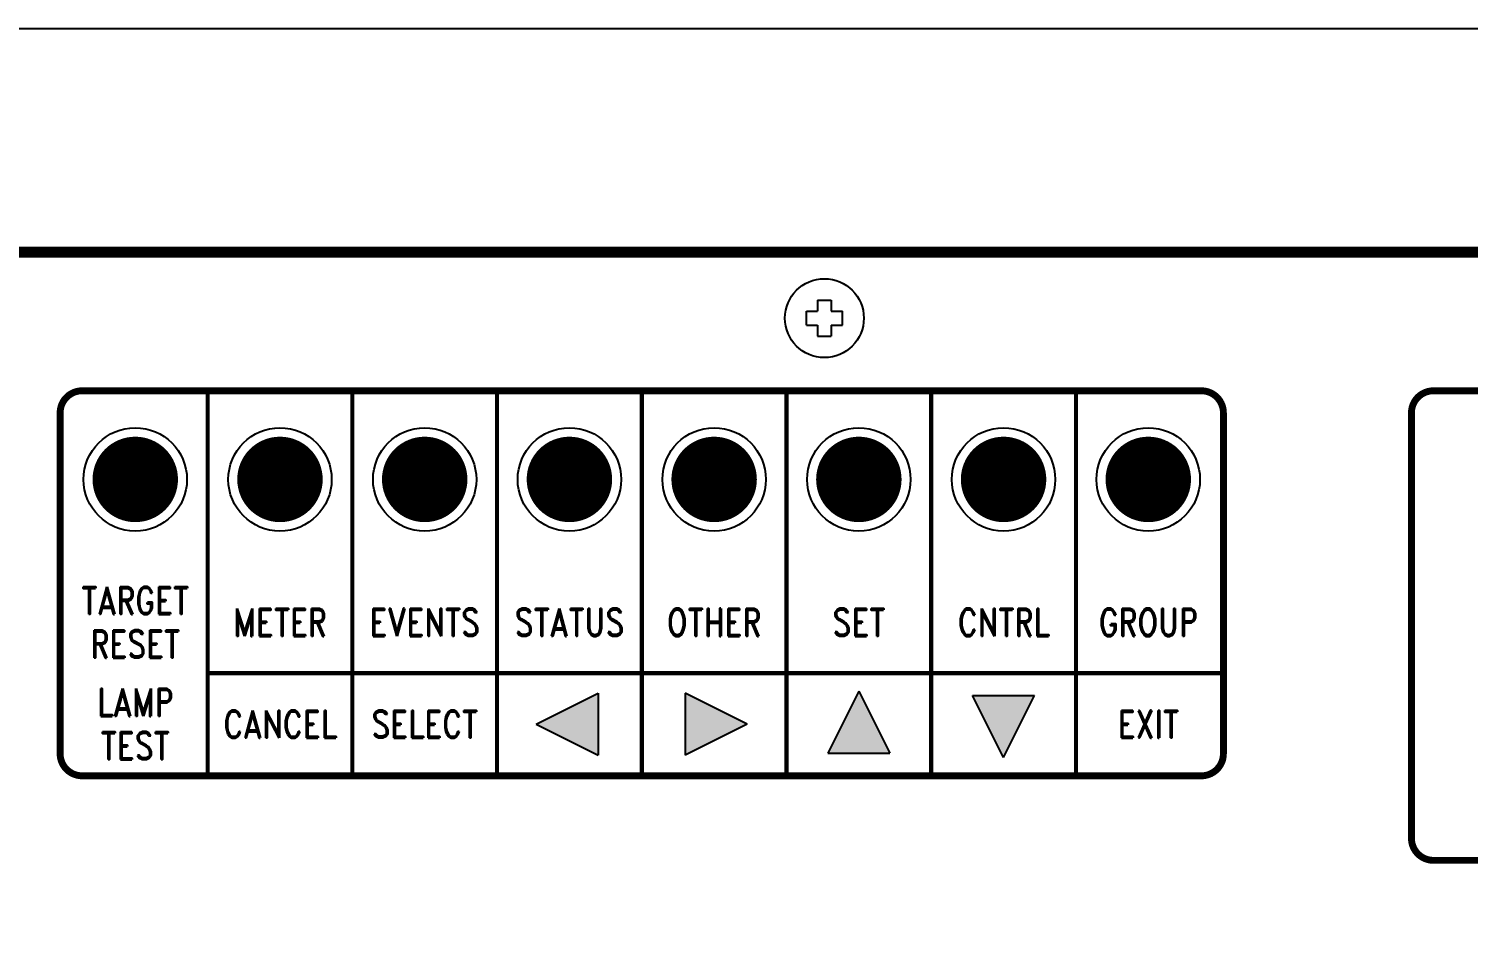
# Model space of a CAD drawing. Extents: x 1.8 to 21.6, y 5.1 to 12.1.
# Drawn here: x 8.81 to 14.03, y 8.8 to 12.13 of the extents above; entities that cross this region are included whole.
import ezdxf
from ezdxf.enums import TextEntityAlignment as Align

# ---------------------------------------------------------------- set-up
doc = ezdxf.new("R2010")
doc.units = 0
doc.header["$MEASUREMENT"] = 0
doc.layers.get('0').update_dxf_attribs({"linetype": 'CONTINUOUS'})
doc.styles.add('ROMAND', font='ROMAND', dxfattribs={"width": 0.875})

msp = doc.modelspace()

# ---------------------------------------------------------------- linework, layer by layer
msp.add_line((21.2918, 12.1253), (2.0918, 12.1253))
at = {"linetype": 'CONTINUOUS'}
for p, q in [((11.6668, 11.1404), (11.6668, 11.1003)), ((11.6668, 11.1404), (11.7168, 11.1404)), ((11.7168, 11.1404), (11.7168, 11.1003)), ((11.6267, 11.0503), (11.6267, 11.1003)), ((11.6267, 11.1003), (11.6668, 11.1003)), ((11.7168, 11.1003), (11.7569, 11.1003)), ((11.7569, 11.0503), (11.7569, 11.1003)), ((11.6267, 11.0503), (11.6668, 11.0503)), ((11.6668, 11.0503), (11.6668, 11.0102)), ((11.7168, 11.0503), (11.7168, 11.0102)), ((11.7168, 11.0503), (11.7569, 11.0503)), ((11.6668, 11.0102), (11.7168, 11.0102)), ((10.6464, 9.6022), (10.8714, 9.7147)), ((10.8714, 9.7147), (10.8714, 9.4897)), ((11.4122, 9.6022), (11.1872, 9.7147)), ((11.1872, 9.7147), (11.1872, 9.4897)), ((11.8168, 9.7226), (11.7043, 9.4976)), ((11.8168, 9.7226), (11.9293, 9.4976)), ((12.3418, 9.4818), (12.2293, 9.7068)), ((12.2293, 9.7068), (12.4543, 9.7068)), ((12.3418, 9.4818), (12.4543, 9.7068)), ((10.6464, 9.6022), (10.8714, 9.4897)), ((11.4122, 9.6022), (11.1872, 9.4897)), ((11.7043, 9.4976), (11.9293, 9.4976))]:
    msp.add_line(p, q, dxfattribs=at)
for points, const_width in [([(20.4318, 6.3653), (20.4318, 11.2353, 0.414214), (20.3518, 11.3153), (3.0318, 11.3153, 0.414214), (2.9518, 11.2353), (2.9518, 6.3653, 0.414214), (3.0318, 6.2853), (20.3518, 6.2853, 0.414214)], 0.04), ([(18.2075, 9.1082), (13.9015, 9.1082, -0.414214), (13.8215, 9.1882), (13.8215, 10.7319, -0.414214), (13.9015, 10.8119), (18.2075, 10.8119, -0.414214), (18.2875, 10.7319), (18.2875, 9.1882, -0.414214)], 0.025)]:
    msp.add_lwpolyline(points, format="xyb", close=True, dxfattribs=dict(at, const_width=const_width))
for points, const_width in [([(8.9993, 10.8119), (13.0593, 10.8119, -0.414214), (13.1393, 10.7319), (13.1393, 9.4949, -0.414214), (13.0593, 9.4149), (8.9993, 9.4149, -0.414214), (8.9193, 9.4949), (8.9193, 10.7319, -0.414214)], 0.025), ([(9.1143, 10.4903, 1), (9.2693, 10.4903, 1)], 0.155), ([(9.6393, 10.4903, 1), (9.7943, 10.4903, 1)], 0.155), ([(10.1643, 10.4903, 1), (10.3193, 10.4903, 1)], 0.155), ([(10.6893, 10.4903, 1), (10.8443, 10.4903, 1)], 0.155), ([(11.2143, 10.4903, 1), (11.3693, 10.4903, 1)], 0.155), ([(11.7393, 10.4903, 1), (11.8943, 10.4903, 1)], 0.155), ([(12.2643, 10.4903, 1), (12.4193, 10.4903, 1)], 0.155), ([(12.7893, 10.4903, 1), (12.9443, 10.4903, 1)], 0.155)]:
    msp.add_lwpolyline(points, format="xyb", close=True, dxfattribs=dict(const_width=const_width))
at = {"const_width": 0.015}
for points in [[(9.4543, 10.8119), (9.4543, 9.4149)], [(9.9793, 10.8119), (9.9793, 9.4149)], [(13.1393, 9.7872), (9.4543, 9.7872)]]:
    msp.add_lwpolyline(points, dxfattribs=at)
at = {"linetype": 'CONTINUOUS'}
for points, const_width in [([(10.5043, 10.8119), (10.5043, 9.4149)], 0.015), ([(11.0293, 10.8119), (11.0293, 9.4149)], 0.015), ([(11.5543, 10.8119), (11.5543, 9.4149)], 0.015), ([(12.0793, 10.8119), (12.0793, 9.4149)], 0.015), ([(12.6043, 10.8119), (12.6043, 9.4149)], 0.015), ([(10.2418, 10.4403), (10.2418, 10.5403)], 0.005), ([(10.7668, 10.4403), (10.7668, 10.5403)], 0.005), ([(11.2918, 10.4403), (11.2918, 10.5403)], 0.005), ([(11.8168, 10.4403), (11.8168, 10.5403)], 0.005), ([(12.3418, 10.4403), (12.3418, 10.5403)], 0.005), ([(12.8668, 10.4403), (12.8668, 10.5403)], 0.005), ([(10.1918, 10.4903), (10.2918, 10.4903)], 0.005), ([(10.7168, 10.4903), (10.8168, 10.4903)], 0.005), ([(11.2418, 10.4903), (11.3418, 10.4903)], 0.005), ([(11.7668, 10.4903), (11.8668, 10.4903)], 0.005), ([(12.2918, 10.4903), (12.3918, 10.4903)], 0.005), ([(12.8168, 10.4903), (12.9168, 10.4903)], 0.005)]:
    msp.add_lwpolyline(points, dxfattribs=dict(at, const_width=const_width))
for centre, radius in [((11.6918, 11.0753), 0.1432), ((9.1918, 10.4903), 0.1875), ((9.7168, 10.4903), 0.1875), ((10.2418, 10.4903), 0.1875), ((10.7668, 10.4903), 0.1875), ((11.2918, 10.4903), 0.1875), ((11.8168, 10.4903), 0.1875), ((12.3418, 10.4903), 0.1875), ((12.8668, 10.4903), 0.1875)]:
    msp.add_circle(centre, radius)
for points in [[(10.6464, 9.6022), (10.8714, 9.7147), (10.8714, 9.4897)], [(11.1872, 9.7147), (11.4122, 9.6022), (11.1872, 9.4897)], [(11.7043, 9.4976), (11.9293, 9.4976), (11.8168, 9.7226)], [(12.2293, 9.7068), (12.4543, 9.7068), (12.3418, 9.4818)]]:
    msp.add_solid(points)

# ---------------------------------------------------------------- texts
at = {"style": 'ROMAND', "width": 0.8}
for s, p in [('TARGET', (9.1918, 10.001)), ('METER', (9.7168, 9.9221)), ('EVENTS', (10.2418, 9.9221)), ('RESET', (9.1918, 9.8432)), ('LAMP', (9.1918, 9.6318)), ('CANCEL', (9.7168, 9.5523)), ('SELECT', (10.2418, 9.5523)), ('TEST', (9.1918, 9.4739))]:
    msp.add_text(s, height=0.1, dxfattribs=at).set_placement(p, align=Align.CENTER)
at = {"linetype": 'CONTINUOUS', "style": 'ROMAND', "width": 0.8}
for s, p in [('STATUS', (10.7668, 9.9221)), ('OTHER', (11.2918, 9.9221)), ('SET', (11.8168, 9.9221)), ('CNTRL', (12.3418, 9.9221)), ('GROUP', (12.8668, 9.9221)), ('EXIT', (12.8668, 9.5523))]:
    msp.add_text(s, height=0.1, dxfattribs=at).set_placement(p, align=Align.CENTER)

doc.saveas('drawing.dxf')
